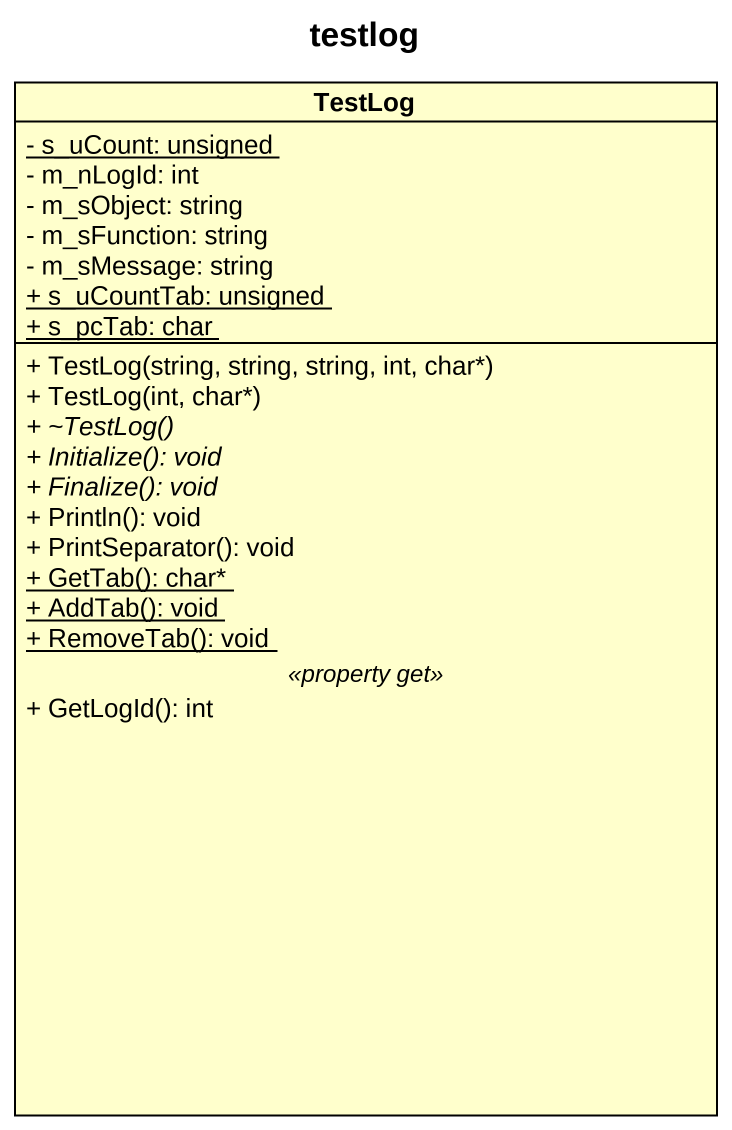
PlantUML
@startuml
title testlog
hide circle
hide empty members
skinparam classAttributeIconSize 0
class TestLog {
  {static} - s_uCount: unsigned
  - m_nLogId: int
  - m_sObject: string
  - m_sFunction: string
  - m_sMessage: string
  {static} + s_uCountTab: unsigned
  {static} + s_pcTab: char
  --
  + TestLog(string, string, string, int, char*)
  + TestLog(int, char*)
  {abstract} + ~TestLog()
  {abstract} + Initialize(): void
  {abstract} + Finalize(): void
  + Println(): void
  + PrintSeparator(): void
  {static} + GetTab(): char*
  {static} + AddTab(): void
  {static} + RemoveTab(): void
  .. <<property get>> ..
  + GetLogId(): int
}
@enduml
